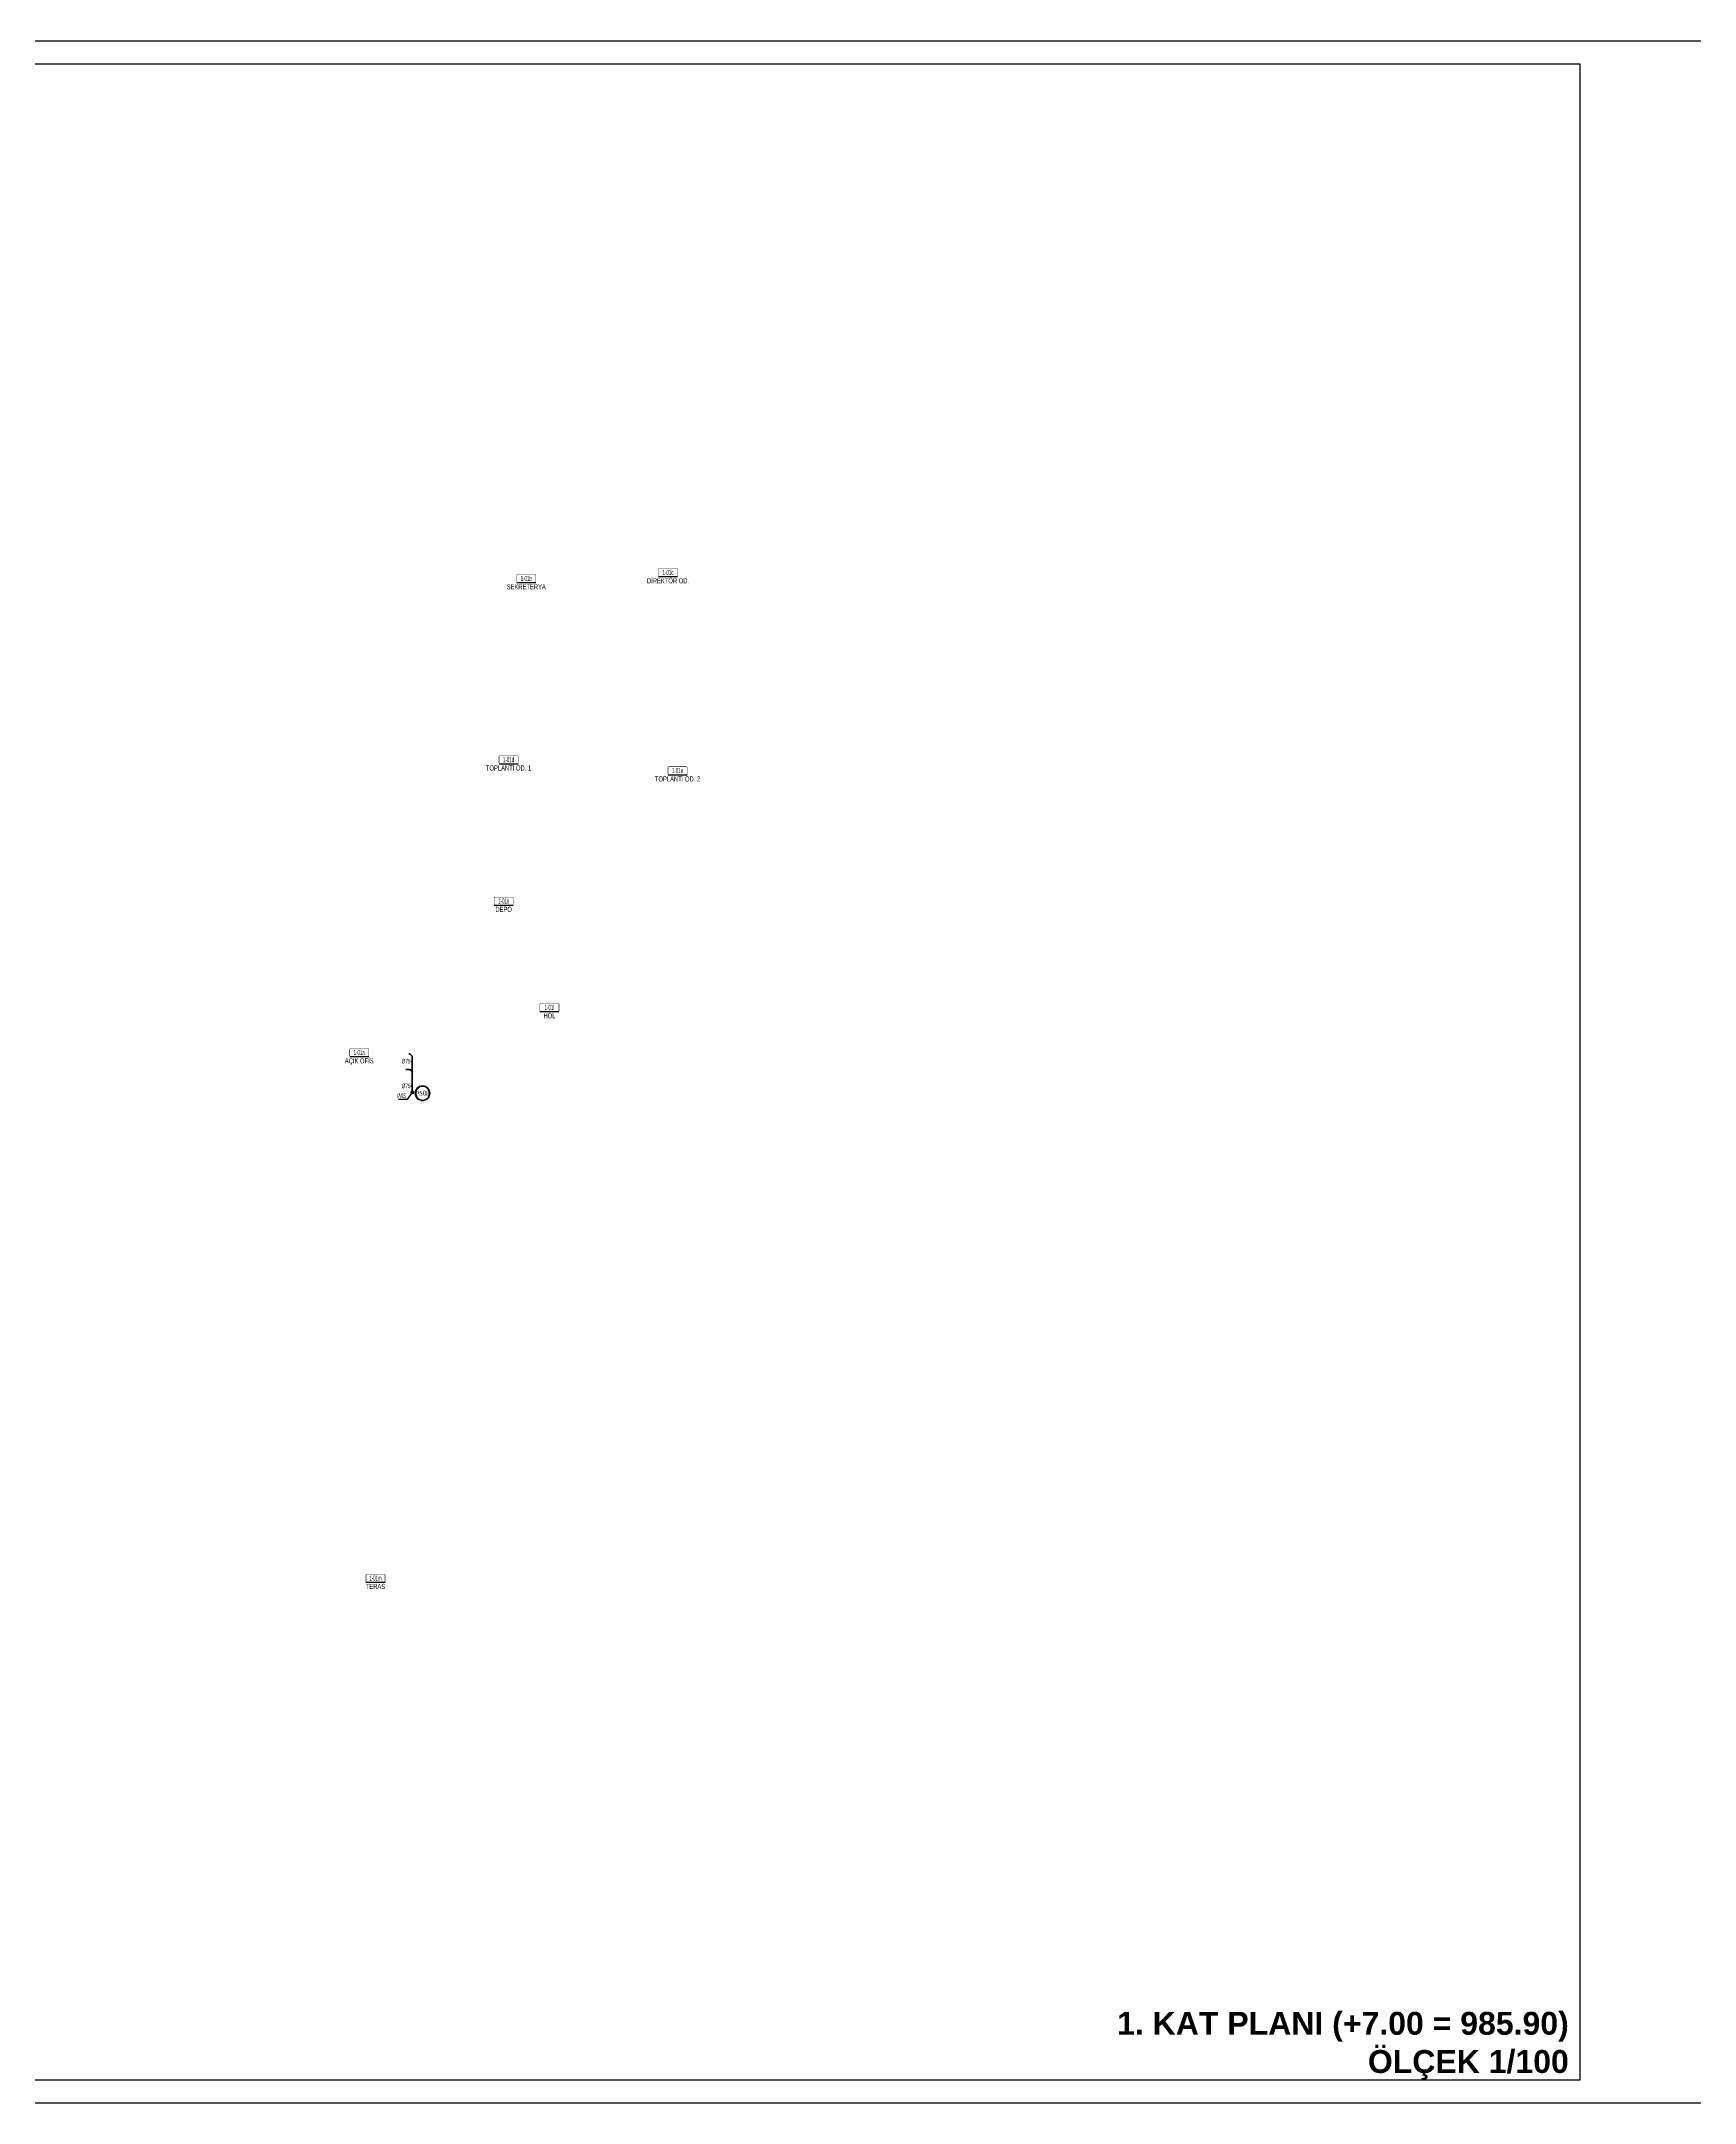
# Model space of a CAD drawing. Header units: centimetres. Extents: x 372964 to 529194, y 28783 to 59011.
# Drawn here: x 462845 to 470064, y 50011 to 59011 of the extents above; entities that cross this region are included whole.
import ezdxf
from ezdxf.enums import TextEntityAlignment as Align

# ---------------------------------------------------------------- set-up
doc = ezdxf.new("R2010")
doc.units = ezdxf.units.CM
for name, color, linetype in [('-M-MAHAL-DEBILER', 7, 'Continuous'), ('-M-MAHAL-ETIKET-NOT', 7, 'Continuous'), ('-M-MAHAL-ETIKET-NOTM', 7, 'Continuous'), ('-M-MAHAL-ETK-', 7, 'Continuous'), ('-M-MAHAL-HAVA-DEGISIM', 7, 'Continuous'), ('-M-MAHAL-NO', 7, 'Continuous'), ('-M-MAHAL-NOM', 7, 'Continuous')]:
    doc.layers.add(name, color=color, linetype=linetype)
for name, color, linetype, lineweight in [('0-KRCN-SHT-PİSSU-BORU', 220, 'PISSU_LINE50', 40), ('0-KRCN-SHT-YAZI-KOLADI-PİSSU', 1, 'Continuous', 35), ('0-KRCN-SHT-YAZI-ÇAP-PİSSU', 41, 'Continuous', 30), ('0-KRCN-Z-ANTET', 71, 'Continuous', 30), ('AS_YAZI', 8, 'Continuous', 9)]:
    doc.layers.add(name, color=color, linetype=linetype, lineweight=lineweight)
doc.styles.add('-M-ISSO-TEXT-TTF', font='ARIALN.TTF')
doc.styles.add('-M-MHLETK-NOT', font='romans.shx', dxfattribs={"width": 0.7})
doc.styles.add('-M-MHLETK-TEXT', font='ARIALN.TTF', dxfattribs={"width": 0.7})
doc.styles.add('Kalin02', font='arialbd.ttf')
doc.styles.add('MUF', font='isocpeur.ttf')
doc.styles.add('YAZI', font='times.ttf')
doc.styles.add('ÇAP-2', font='ARIALNBI.TTF')
doc.linetypes.add('PISSU_LINE50', pattern='A,50,-10,["C",MUF,S=10,R=0,X=1,Y=-5],0', length=60)

# ---------------------------------------------------------------- blocks, each defined once
blk = doc.blocks.new('M-MHLETK-YNG')
blk.add_wipeout([(-2.08, 1.74), (2.08, 1.74), (2.08, 0), (-2.08, 0)]).dxf.layer = '-M-MAHAL-ETK-'
at = {"layer": '-M-MAHAL-ETK-', "color": 0}
for p, q in [((-2.08, 0), (2.08, 0)), ((-1.16, 0), (-1.16, 0))]:
    blk.add_line(p, q, dxfattribs=at)
blk.add_lwpolyline([(-1.88, 1.74, 0.1, 0.1, 0), (1.88, 1.74, 0.1, 0.1, -0.414214), (2.08, 1.54, 0.1, 0.1, 0), (2.08, 0.2, 0.1, 0.1, -0.414214), (1.88, 0, 0.1, 0.1, 0), (-1.88, 0, 0.1, 0.1, -0.414214), (-2.08, 0.2, 0.1, 0.1, 0), (-2.08, 1.54, 0.1, 0.1, -0.414214)], format="xyseb", close=True, dxfattribs=at)
at = {"layer": '-M-MAHAL-DEBILER', "color": 4, "style": '-M-MHLETK-NOT', "width": 0.5, "flags": 8}
blk.add_attdef('DEBIS', text='', height=0.4, dxfattribs=at).set_placement((-2.17, 2.15), align=Align.MIDDLE_CENTER)
at = {"layer": '-M-MAHAL-DEBILER', "color": 191, "style": '-M-MHLETK-NOT', "width": 0.5, "flags": 8}
blk.add_attdef('DEBIR', text='', height=0.4, dxfattribs=at).set_placement((-1.61, 2.15), align=Align.MIDDLE_CENTER)
at = {"layer": '-M-MAHAL-DEBILER', "color": 31, "style": '-M-MHLETK-NOT', "width": 0.5, "flags": 8}
blk.add_attdef('DEBIF', text='', height=0.4, dxfattribs=at).set_placement((1.59, 2.15), align=Align.MIDDLE_CENTER)
at = {"layer": '-M-MAHAL-DEBILER', "color": 1, "style": '-M-MHLETK-NOT', "width": 0.5, "flags": 8}
blk.add_attdef('DEBIE', text='', height=0.4, dxfattribs=at).set_placement((2.32, 2.15), align=Align.MIDDLE_CENTER)
at = {"layer": '-M-MAHAL-ETIKET-NOT', "color": 3}
for tag, height, style, width, flags, p in [('KIS', 0.04, '-M-MHLETK-NOT', 0.5, 9, (-2.59, 1.62)), ('ALAN', 0.04, '-M-MHLETK-NOT', 0.5, 9, (-2.58, 1.56)), ('RH', 0.04, '-M-MHLETK-NOT', 0.5, 9, (-2.39, 1.62)), ('YUKSEKLIK', 0.04, '-M-MHLETK-NOT', 0.5, 9, (-2.32, 1.56)), ('YAZ', 0.04, '-M-MHLETK-NOT', 0.5, 9, (-2.18, 1.62)), ('MAH-ADI', 1.11, '-M-ISSO-TEXT-TTF', 0.8, 8, (0, -0.93))]:
    blk.add_attdef(tag, text='', height=height, dxfattribs=dict(at, style=style, width=width, flags=flags)).set_placement(p, align=Align.MIDDLE_CENTER)
at = {"layer": '-M-MAHAL-ETIKET-NOT', "color": 3, "style": '-M-MHLETK-NOT', "width": 0.5, "flags": 9}
for tag, p, height in [('HL', (-2.62, 1.49), 0.0286), ('KLKTR', (-2.62, 1.42), 0.04), ('RDY-BOY1', (-2.61, 1.37), 0.0286), ('RDY-BOY2', (-2.61, 1.32), 0.0286), ('RDY-BOY3', (-2.61, 1.27), 0.0286), ('RDY-BOY4', (-2.61, 1.22), 0.0286), ('KON-BOY1', (-2.61, 1.14), 0.0286), ('KON-BOY2', (-2.61, 1.09), 0.0286), ('KON-BOY3', (-2.61, 1.04), 0.0286), ('FCU-TIP1', (-2.61, 0.96), 0.0286), ('FCU-TIP2', (-2.61, 0.91), 0.0286), ('FCU-TIP3', (-2.61, 0.86), 0.0286), ('VRV-TIP1', (-2.61, 0.76), 0.0286), ('VRV-TIP2', (-2.61, 0.71), 0.0286), ('HLA', (-2.52, 1.49), 0.0286), ('FCU-ADET1', (-2.52, 0.96), 0.0286), ('FCU-ADET2', (-2.52, 0.91), 0.0286), ('FCU-ADET3', (-2.52, 0.86), 0.0286), ('VRV-ADET1', (-2.52, 0.76), 0.0286), ('VRV-ADET2', (-2.52, 0.71), 0.0286), ('RDY-TIP1', (-2.5, 1.37), 0.0286), ('RDY-TIP2', (-2.5, 1.32), 0.0286), ('RDY-TIP3', (-2.5, 1.27), 0.0286), ('RDY-TIP4', (-2.5, 1.22), 0.0286), ('KON-TIP1', (-2.5, 1.14), 0.0286), ('KON-TIP2', (-2.5, 1.09), 0.0286), ('KON-TIP3', (-2.5, 1.04), 0.0286), ('FCU-KAP1', (-2.4, 0.96), 0.0286), ('FCU-KAP2', (-2.4, 0.91), 0.0286), ('FCU-KAP3', (-2.4, 0.86), 0.0286), ('VRV-KAP1', (-2.4, 0.76), 0.0286), ('VRV-KAP2', (-2.4, 0.71), 0.0286), ('RDY-ADET1', (-2.39, 1.37), 0.0286), ('RDY-ADET2', (-2.39, 1.32), 0.0286), ('RDY-ADET3', (-2.39, 1.27), 0.0286), ('RDY-ADET4', (-2.39, 1.22), 0.0286), ('KON-ADET1', (-2.39, 1.14), 0.0286), ('KON-ADET2', (-2.39, 1.09), 0.0286), ('KON-ADET3', (-2.39, 1.04), 0.0286), ('FCU-DUY1', (-2.27, 0.96), 0.0286), ('FCU-DUY2', (-2.27, 0.91), 0.0286), ('FCU-DUY3', (-2.27, 0.86), 0.0286), ('VRV-DUY1', (-2.27, 0.76), 0.0286), ('VRV-DUY2', (-2.27, 0.71), 0.0286), ('RDY-ISI1', (-2.27, 1.37), 0.0286), ('RDY-ISI2', (-2.27, 1.32), 0.0286), ('RDY-ISI3', (-2.27, 1.27), 0.0286), ('RDY-ISI4', (-2.27, 1.22), 0.0286), ('KON-ISI1', (-2.27, 1.14), 0.0286), ('KON-ISI2', (-2.27, 1.09), 0.0286), ('KON-ISI3', (-2.27, 1.04), 0.0286), ('SHG', (-2.23, 1.49), 0.0286), ('AHU', (-2.23, 1.44), 0.0286), ('FCU-SOG1', (-2.15, 0.96), 0.0286), ('FCU-SOG2', (-2.15, 0.91), 0.0286), ('FCU-SOG3', (-2.15, 0.86), 0.0286), ('VRV-SOG1', (-2.15, 0.76), 0.0286), ('VRV-SOG2', (-2.15, 0.71), 0.0286), ('LHG', (-2.13, 1.49), 0.0286), ('RDY-BNP1', (-2.1, 1.37), 0.0286), ('RDY-BNP2', (-2.1, 1.32), 0.0286), ('RDY-BNP3', (-2.1, 1.27), 0.0286), ('RDY-BNP4', (-2.1, 1.22), 0.0286), ('KON-BNP1', (-2.1, 1.14), 0.0286), ('KON-BNP2', (-2.1, 1.09), 0.0286), ('KON-BNP3', (-2.1, 1.04), 0.0286), ('HG', (-2.04, 1.49), 0.0286), ('FCU-ISI1', (-2.04, 0.96), 0.0286), ('FCU-ISI2', (-2.04, 0.91), 0.0286), ('FCU-ISI3', (-2.04, 0.86), 0.0286), ('VRV-ISI1', (-2.04, 0.76), 0.0286), ('VRV-ISI2', (-2.04, 0.71), 0.0286), ('HGA', (-1.96, 1.49), 0.0286), ('EF', (-1.96, 1.44), 0.0286), ('RDY-BNK1', (-1.96, 1.37), 0.0286), ('RDY-BNK2', (-1.96, 1.32), 0.0286), ('RDY-BNK3', (-1.96, 1.27), 0.0286), ('RDY-BNK4', (-1.96, 1.22), 0.0286), ('KON-BNK1', (-1.96, 1.14), 0.0286), ('KON-BNK2', (-1.96, 1.09), 0.0286), ('KON-BNK3', (-1.96, 1.04), 0.0286), ('FCU-DEBI1', (-1.95, 0.96), 0.0286), ('FCU-DEBI2', (-1.95, 0.91), 0.0286), ('FCU-DEBI3', (-1.95, 0.86), 0.0286), ('VRV-DEBI1', (-1.95, 0.76), 0.0286), ('VRV-DEBI2', (-1.95, 0.71), 0.0286), ('FCU-BNP1', (-1.83, 0.96), 0.0286), ('FCU-BNP2', (-1.83, 0.91), 0.0286), ('FCU-BNP3', (-1.83, 0.86), 0.0286), ('VRV-BNP1', (-1.83, 0.76), 0.0286), ('VRV-BNP2', (-1.83, 0.71), 0.0286), ('FCU-BNK1', (-1.61, 0.96), 0.0286), ('FCU-BNK2', (-1.61, 0.91), 0.0286), ('FCU-BNK3', (-1.61, 0.86), 0.0286), ('VRV-BNK1', (-1.61, 0.76), 0.0286), ('VRV-BNK2', (-1.61, 0.71), 0.0286)]:
    blk.add_attdef(tag, p, '', height=height, dxfattribs=at)
at = {"layer": '-M-MAHAL-ETIKET-NOTM', "color": 3, "style": '-M-ISSO-TEXT-TTF', "width": 0.8, "flags": 8}
blk.add_attdef('MAH-ADI2', text='', height=1.11, dxfattribs=at).set_placement((0, -2.55), align=Align.MIDDLE_CENTER)
at = {"layer": '-M-MAHAL-HAVA-DEGISIM', "style": '-M-MHLETK-NOT', "width": 0.5, "flags": 8}
for tag, p in [('HAVADEG', (0, 3.61)), ('HAVA', (0, 2.4))]:
    blk.add_attdef(tag, text='', height=0.6, dxfattribs=at).set_placement(p, align=Align.MIDDLE_CENTER)
at = {"layer": '-M-MAHAL-NO', "color": 7, "style": '-M-MHLETK-TEXT', "width": 0.6, "flags": 8}
blk.add_attdef('MAH-NO', text='', height=1.11, dxfattribs=at).set_placement((0, 0.89), align=Align.MIDDLE_CENTER)
at = {"layer": '-M-MAHAL-NOM', "color": 7, "style": '-M-MHLETK-TEXT', "width": 0.6, "flags": 8}
blk.add_attdef('MAH-NOM', text='', height=1.11, dxfattribs=at).set_placement((0, 0.89), align=Align.MIDDLE_CENTER)
blk = doc.blocks.new('A$C354C280E')
at = {"layer": '0-KRCN-SHT-YAZI-KOLADI-PİSSU', "color": 6, "lineweight": 20}
for radius in [22, 20]:
    blk.add_circle((0, 0), radius, dxfattribs=at)
at = {"layer": '0-KRCN-SHT-YAZI-KOLADI-PİSSU', "color": 6, "style": 'YAZI', "width": 0.7}
blk.add_text('PS', height=14, rotation=360, dxfattribs=at).set_placement((0.6, 0), align=Align.MIDDLE_RIGHT)
blk.add_attdef('99', text='', height=14, rotation=360, dxfattribs=at).set_placement((0.6, 0), align=Align.MIDDLE_LEFT)

msp = doc.modelspace()

# ---------------------------------------------------------------- hatches: boundary and pattern name
at = {"layer": '0-KRCN-SHT-PİSSU-BORU'}
h = msp.add_hatch(dxfattribs=at)
h.set_pattern_fill('ANSI37', color=256, scale=0.2, angle=180)
h.set_pattern_definition([(45, (461087.50106, 62827.6992), (-0.449012806, 0.449012806), []), (135, (461087.50106, 62827.6992), (-0.449012806, -0.449012806), [])])
h.paths.add_polyline_path([(464467.746, 54422.563, 1), (464461.746, 54422.563, 1)])
h.paths.add_polyline_path([(464469.746, 54422.563, 1), (464459.746, 54422.563, 1)])

# ---------------------------------------------------------------- linework, layer by layer
for p, q in [((464449.746, 54590.528), (464454.746, 54590.528)), ((464454.746, 54590.528), (464464.746, 54580.528)), ((464464.746, 54580.528), (464464.746, 54427.563)), ((464454.746, 54522.763), (464437.202, 54522.763, 0.002)), ((464454.746, 54522.763), (464464.746, 54512.763))]:
    msp.add_line(p, q, dxfattribs=at)
for radius in [5, 3]:
    msp.add_circle((464464.746, 54422.563), radius, dxfattribs=at)
at = {"layer": '0-KRCN-SHT-YAZI-ÇAP-PİSSU', "linetype": 'Continuous'}
for p, q in [((464459.399, 54558.403), (464464.746, 54558.403)), ((464459.399, 54450.289), (464464.746, 54450.289))]:
    msp.add_line(p, q, dxfattribs=at)
msp.add_lwpolyline([(464464.746, 54422.563), (464442.531, 54391.374), (464404.514, 54391.374)], dxfattribs=at)

# ---------------------------------------------------------------- block references
at = {"layer": '-M-MAHAL-ETK-', "xscale": 20, "yscale": 20, "zscale": 20}
for p, values in [((465581.534, 56674.303), {'MAH-NO': '1-01c', 'MAH-ADI': 'DİREKTÖR OD.'}), ((464962.744, 56648.144), {'MAH-NO': '1-01b', 'MAH-ADI': 'SEKRETERYA'}), ((464885.441, 55857.136), {'MAH-NO': '1-01d', 'MAH-ADI': 'TOPLANTI OD. 1'}), ((465623.14, 55809.303), {'MAH-NO': '1-01e', 'MAH-ADI': 'TOPLANTI OD. 2'}), ((464863.962, 55240.063), {'MAH-NO': '1-01k', 'MAH-ADI': 'DEPO'}), ((465064.021, 54775.531), {'MAH-NO': '1-01l', 'MAH-ADI': 'HOL'}), ((464233.456, 54578.662), {'MAH-NO': '1-01a', 'MAH-ADI': 'AÇIK OFİS'}), ((464304.484, 52284.063), {'MAH-NO': '1-01m', 'MAH-ADI': 'TERAS'})]:
    msp.add_blockref('M-MHLETK-YNG', p, dxfattribs=at).add_auto_attribs(values)
at = {"layer": '0-KRCN-SHT-YAZI-KOLADI-PİSSU', "color": 6, "lineweight": 20}
ref = msp.add_blockref('A$C354C280E', (464509.92, 54418.287), dxfattribs=dict(at, xscale=1.5, yscale=1.5, zscale=1.5))
ref.add_attrib('99', '08', dxfattribs={"color": 6, "height": 22.5, "style": 'YAZI', "width": 0.7}).set_placement((464510.824, 54418.287), align=Align.MIDDLE_LEFT)

# ---------------------------------------------------------------- texts
at = {"layer": '0-KRCN-SHT-YAZI-ÇAP-PİSSU', "linetype": 'Continuous', "style": 'ÇAP-2', "width": 0.7}
for s, p in [('%%C75', (464456.6, 54558.611)), ('%%C75', (464456.829, 54450.497)), ('İNİŞ', (464437.892, 54407.504, 0.002))]:
    msp.add_text(s, height=20, dxfattribs=at).set_placement(p, align=Align.MIDDLE_RIGHT)
at = {"layer": 'AS_YAZI', "insert": (469514.066, 50111.261), "char_height": 100, "attachment_point": 9, "style": 'Kalin02'}
msp.add_mtext_dynamic_manual_height_columns('\\pt10200;1. KAT PLANI (+7.00 = 985.90) \\P\\ptz;ÖLÇEK 1/100', width=31947.85456, gutter_width=1875, heights=[0], dxfattribs=at)

# ---------------------------------------------------------------- next in the draw order: linework, layer by layer
at = {"layer": '0-KRCN-Z-ANTET'}
for points in [[(405464.066, 50011.261), (529193.918, 50011.261), (529193.918, 59011.261), (405464.066, 59011.261)], [(438064.066, 50111.261), (469564.066, 50111.261), (469564.066, 58911.261), (438064.066, 58911.261)]]:
    msp.add_lwpolyline(points, close=True, dxfattribs=at)

doc.saveas('drawing.dxf')
